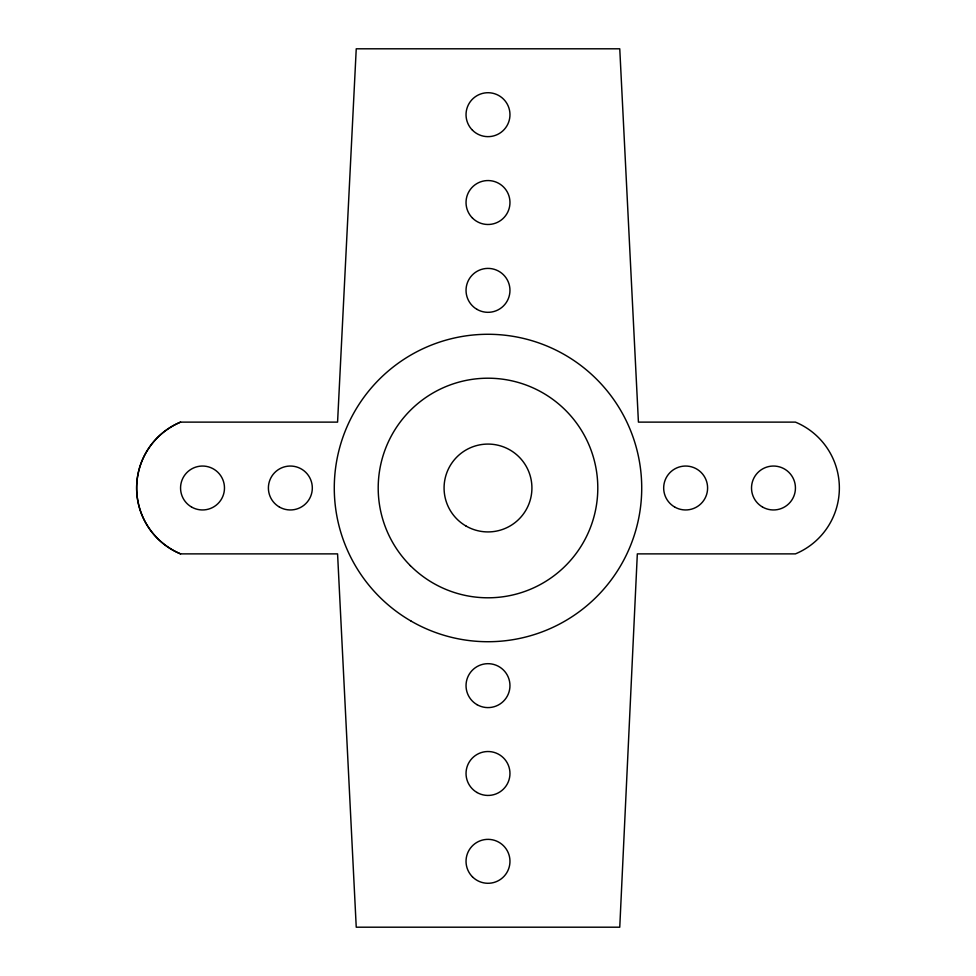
<?xml version="1.0" encoding="UTF-8"?>
<svg xmlns="http://www.w3.org/2000/svg" width="976" height="976" viewBox="0 0 976 976"><rect width="100%" height="100%" fill="white"/><g stroke="black" fill="none" stroke-linecap="round" stroke-linejoin="round"><path stroke-width="1.46" d="M180.56 422.12L337.574 422.12L356.24 48.8L619.76 48.8L638.426 422.12L795.44 422.12A71.37 71.37 0 0 1 795.44 553.88L637.328 553.88L619.76 927.2L356.24 927.2L337.574 553.88L180.56 553.88A71.37 71.37 0 0 1 180.56 422.12A71.37 71.37 0 0 0 180.56 553.88M191.54 507.02A21.96 21.96 0 0 0 224.48 488A21.96 21.96 0 0 0 191.54 468.98A21.96 21.96 0 0 0 191.54 507.02M472.469 218.051A21.96 21.96 0 0 0 509.216 208.205A21.96 21.96 0 0 0 482.315 181.304A21.96 21.96 0 0 0 472.469 218.051M477.02 704.66A21.96 21.96 0 0 0 509.96 685.64A21.96 21.96 0 0 0 477.02 666.62A21.96 21.96 0 0 0 477.02 704.66M410.359 565.641A109.8 109.8 0 0 0 594.055 516.414A109.8 109.8 0 0 0 459.586 381.945A109.8 109.8 0 0 0 410.359 565.641M472.469 130.211A21.96 21.96 0 0 0 509.216 120.365A21.96 21.96 0 0 0 482.315 93.464A21.96 21.96 0 0 0 472.469 130.211M279.38 507.02A21.96 21.96 0 0 0 312.32 488A21.96 21.96 0 0 0 279.38 468.98A21.96 21.96 0 0 0 279.38 507.02M477.02 792.5A21.96 21.96 0 0 0 509.96 773.48A21.96 21.96 0 0 0 477.02 754.46A21.96 21.96 0 0 0 477.02 792.5M762.5 507.02A21.96 21.96 0 0 0 795.44 488A21.96 21.96 0 0 0 762.5 468.98A21.96 21.96 0 0 0 762.5 507.02M472.469 876.851A21.96 21.96 0 0 0 509.216 867.005A21.96 21.96 0 0 0 482.315 840.104A21.96 21.96 0 0 0 472.469 876.851M466.04 526.04A43.92 43.92 0 0 0 531.92 488A43.92 43.92 0 0 0 466.04 449.96A43.92 43.92 0 0 0 466.04 526.04M411.14 621.126A153.72 153.72 0 0 0 641.72 488A153.72 153.72 0 0 0 411.14 354.874A153.72 153.72 0 0 0 411.14 621.126M674.66 507.02A21.96 21.96 0 0 0 707.6 488A21.96 21.96 0 0 0 674.66 468.98A21.96 21.96 0 0 0 674.66 507.02M477.02 309.38A21.96 21.96 0 0 0 509.96 290.36A21.96 21.96 0 0 0 477.02 271.34A21.96 21.96 0 0 0 477.02 309.38"/></g></svg>
